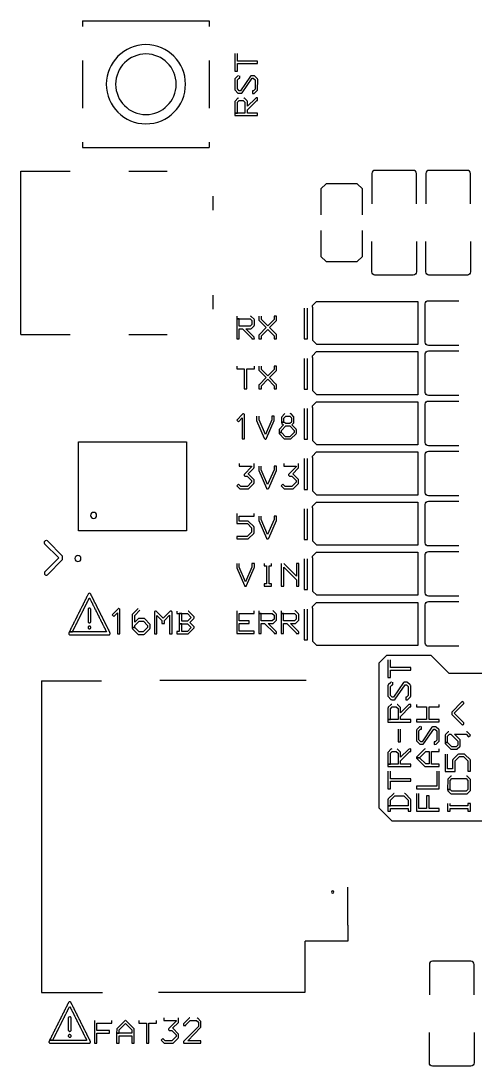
# Model space of a CAD drawing. Extents: x -1 to 99, y 1 to 53.
# Drawn here: x -0.9 to 21.3, y 1.2 to 52.4 of the extents above; entities that cross this region are included whole.
import ezdxf

# ---------------------------------------------------------------- set-up
doc = ezdxf.new("R2010")
doc.units = 0
doc.layers.add('gto', color=1, linetype='CONTINUOUS')

msp = doc.modelspace()

# ---------------------------------------------------------------- linework, layer by layer
at = {"layer": 'gto', "color": 1}
for points in [[(2.127854, 52.369745), (8.327837, 52.369745)], [(2.127854, 52.369745), (2.127854, 52.100914)], [(8.327837, 52.369745), (8.327837, 52.100914)], [(9.582929, 50.778252), (9.582929, 49.91262), (9.704849, 49.91262), (9.704849, 50.283461), (10.695451, 50.283461), (10.695451, 50.407411), (9.704849, 50.407411), (9.704849, 50.778252)], [(2.127854, 50.438631), (2.127854, 48.100906)], [(8.327837, 50.438631), (8.327837, 48.100906)], [(9.75819, 49.689099), (9.735839, 49.684529), (9.715009, 49.671319), (9.598169, 49.554479), (9.586479, 49.534669), (9.582929, 49.511299), (9.583939, 49.002788), (9.586479, 48.991108), (9.598169, 48.972818), (9.731769, 48.840228), (9.742439, 48.834638), (9.76581, 48.830068), (9.88773, 48.830068), (9.90246, 48.832098), (9.91567, 48.836678), (9.92786, 48.844798), (9.93853, 48.855978), (10.421131, 49.564639), (10.484631, 49.564639), (10.573531, 49.483359), (10.573531, 49.033778), (10.487171, 48.944878), (10.449071, 48.944878), (10.449071, 48.822958), (10.524761, 48.823978), (10.546601, 48.834138), (10.680211, 48.965198), (10.693421, 48.986028), (10.696971, 48.996698), (10.697991, 49.508249), (10.692401, 49.531619), (10.675131, 49.554479), (10.537971, 49.676399), (10.517651, 49.685039), (10.507491, 49.686559), (10.388111, 49.686559), (10.372361, 49.684529), (10.358641, 49.679449), (10.346961, 49.670809), (9.85471, 48.951988), (9.78867, 48.951988), (9.702309, 49.038858), (9.702309, 49.485899), (9.78359, 49.564639), (9.82423, 49.564639), (9.82423, 49.689099)], [(9.76581, 48.599437), (9.742439, 48.594867), (9.722629, 48.581657), (9.593089, 48.447547), (9.583939, 48.427227), (9.582929, 47.857246), (9.704849, 47.857246), (9.704849, 48.391157), (9.79121, 48.477517), (9.98933, 48.477517), (10.07569, 48.393697), (10.07569, 47.857246), (9.582929, 47.857246), (9.582929, 47.735325), (10.695451, 47.735325), (10.695451, 47.857246), (10.19761, 47.857246), (10.19761, 48.015236), (10.659891, 48.477517), (10.695451, 48.477517), (10.695451, 48.599437), (10.622301, 48.597917), (10.611121, 48.594357), (10.591311, 48.579117), (10.19761, 48.189986), (10.19659, 48.431287), (10.18745, 48.452627), (10.17983, 48.462277), (10.04876, 48.589277), (10.0381, 48.594867), (10.01473, 48.599437)], [(2.127854, 46.438633), (2.127854, 46.169792)], [(2.127854, 46.169792), (8.327837, 46.169792)], [(8.327837, 46.438633), (8.327837, 46.169792)], [(-0.890932, 45.02113), (1.525063, 45.02113)], [(-0.890932, 37.021174), (-0.890932, 45.02113)], [(4.393109, 45.02113), (6.275023, 45.02113)], [(18.314777, 45.05699), (16.434363, 45.05699)], [(20.961262, 45.05699), (19.080848, 45.05699)], [(16.281963, 44.90459), (16.281963, 43.419607)], [(18.467177, 43.419607), (18.467177, 44.90459)], [(18.928448, 44.90459), (18.928448, 43.419607)], [(21.113662, 43.419607), (21.113662, 44.90459)], [(15.820722, 42.874396), (15.820722, 44.017398), (15.820722, 44.144398), (15.566721, 44.398399), (14.169718, 44.398399), (14.042718, 44.398399), (13.788718, 44.144398), (13.788718, 42.874396)], [(8.509087, 43.787168), (8.509087, 43.102306)], [(13.788718, 42.112394), (13.788718, 40.969392), (13.788718, 40.842392), (14.042718, 40.588391), (15.439721, 40.588391), (15.566721, 40.588391), (15.820722, 40.842392), (15.820722, 42.112394)], [(16.281963, 40.08219), (16.281963, 41.567183)], [(18.467177, 41.567183), (18.467177, 40.08219)], [(18.928448, 40.08219), (18.928448, 41.567183)], [(21.113662, 41.567183), (21.113662, 40.08219)], [(18.314777, 39.92979), (16.434363, 39.92979)], [(20.961262, 39.92979), (19.080848, 39.92979)], [(8.509087, 38.939998), (8.509087, 38.255137)], [(13.376497, 38.358387), (13.376497, 38.438397), (13.576497, 38.638397), (18.536497, 38.638397), (18.536497, 36.528393), (13.586477, 36.528393)], [(18.899458, 36.643173), (18.899458, 38.523587)], [(19.051858, 38.675987), (20.536851, 38.675987)], [(9.671319, 37.916176), (9.671319, 37.794256), (10.326641, 37.794256), (10.415541, 37.707895), (10.415541, 37.507235), (10.329181, 37.423415), (9.79324, 37.423415), (9.79324, 37.794256), (9.671319, 37.794256), (9.671319, 36.803654), (9.79324, 36.803654), (9.79324, 37.301495), (9.95072, 37.301495), (10.415541, 36.839214), (10.415541, 36.803654), (10.534921, 36.803654), (10.533901, 36.875284), (10.524761, 36.895604), (10.517141, 36.905254), (10.12598, 37.301495), (10.368301, 37.302515), (10.388621, 37.311145), (10.519681, 37.441195), (10.532891, 37.460495), (10.536441, 37.471675), (10.536441, 37.745485), (10.527301, 37.766826), (10.519681, 37.776476), (10.386081, 37.906016), (10.375411, 37.911606), (10.352041, 37.916176)], [(10.760982, 37.916176), (10.762002, 37.723135), (10.771142, 37.701795), (11.106422, 37.359915), (10.778762, 37.027174), (10.765552, 37.007864), (10.760982, 36.986534), (10.760982, 36.803654), (10.882902, 36.803654), (10.882902, 36.961134), (11.190242, 37.273555), (11.502663, 36.961134), (11.502663, 36.803654), (11.624583, 36.803654), (11.623563, 36.997204), (11.614423, 37.017524), (11.279143, 37.362455), (11.614423, 37.701795), (11.623563, 37.723135), (11.624583, 37.916176), (11.502663, 37.916176), (11.502663, 37.758696), (11.192782, 37.446275), (10.882902, 37.758696), (10.882902, 37.916176)], [(12.980436, 38.309877), (12.980436, 36.807214), (13.132836, 36.807214), (13.132836, 38.309877)], [(13.376497, 38.358387), (13.376497, 36.738373), (13.586477, 36.528393)], [(-0.890932, 37.021174), (1.525063, 37.021174)], [(4.393109, 37.021174), (6.275023, 37.021174)], [(20.536851, 36.490773), (19.051858, 36.490773)], [(12.980436, 35.855722), (12.980436, 34.353059), (13.132836, 34.353059), (13.132836, 35.855722)], [(13.376497, 35.904462), (13.376497, 35.984472), (13.576497, 36.184472), (18.536497, 36.184472), (18.536497, 34.074468), (13.586477, 34.074468)], [(13.376497, 35.904462), (13.376497, 34.284449), (13.586477, 34.074468)], [(18.899458, 34.189298), (18.899458, 36.069722)], [(19.051858, 36.222122), (20.536851, 36.222122)], [(9.671319, 35.472691), (9.671319, 35.350771), (10.04216, 35.350771), (10.04216, 34.357629), (10.16408, 34.357629), (10.16408, 35.350771), (10.537461, 35.350771), (10.537461, 35.472691)], [(10.760982, 35.472691), (10.762002, 35.278631), (10.771142, 35.258311), (11.106422, 34.91389), (10.778762, 34.583689), (10.765552, 34.563879), (10.762002, 34.552699), (10.760982, 34.360169), (10.882902, 34.360169), (10.882902, 34.517649), (11.190242, 34.83007), (11.502663, 34.517649), (11.502663, 34.360169), (11.624583, 34.360169), (11.623563, 34.552699), (11.614423, 34.574039), (11.606803, 34.583689), (11.279143, 34.91643), (11.614423, 35.258311), (11.623563, 35.278631), (11.624583, 35.472691), (11.502663, 35.472691), (11.502663, 35.315211), (11.192782, 35.00279), (10.882902, 35.315211), (10.882902, 35.472691)], [(19.051838, 33.768248), (20.536821, 33.768248)], [(20.536851, 34.036898), (19.051858, 34.036898)], [(12.980436, 33.402077), (12.980436, 31.899414), (13.132836, 31.899414), (13.132836, 33.402077)], [(13.376527, 33.450597), (13.376527, 33.530607), (13.576527, 33.730597), (18.536517, 33.730597), (18.536517, 31.620593), (13.586507, 31.620593)], [(13.376527, 33.450597), (13.376527, 31.830574), (13.586507, 31.620593)], [(18.899438, 31.735423), (18.899438, 33.615847)], [(9.9939, 33.146556), (9.97358, 33.141476), (9.95326, 33.126236), (9.671319, 32.834136), (9.75768, 32.755396), (9.93802, 32.943356), (9.93802, 31.909574), (10.05232, 31.909574), (10.05232, 33.085596), (10.05029, 33.102866), (10.04318, 33.117596), (10.03251, 33.129786), (10.00965, 33.141986)], [(10.646681, 33.024636), (10.646681, 32.816356), (11.017522, 31.945134), (11.027682, 31.928364), (11.040892, 31.916174), (11.057142, 31.909064), (11.075942, 31.907034), (11.094742, 31.909064), (11.109982, 31.916174), (11.122682, 31.928364), (11.131822, 31.945134), (11.507743, 32.813816), (11.512823, 32.839216), (11.512823, 33.024636), (11.390903, 33.024636), (11.390903, 32.851916), (11.075942, 32.125474), (10.768602, 32.851916), (10.768602, 33.024636)], [(12.023364, 33.149096), (12.011684, 33.142486), (11.879604, 32.992626), (11.863854, 32.959106), (11.863344, 32.740155), (11.982724, 32.740155), (11.982724, 32.935736), (12.069084, 33.034796), (12.267205, 33.034796), (12.348485, 32.948436), (12.348485, 32.740155), (12.267205, 32.661415), (12.071624, 32.661415), (11.982724, 32.740155), (11.863344, 32.740155), (11.864364, 32.704595), (11.874524, 32.681735), (11.883664, 32.671575), (11.962404, 32.602995), (11.752604, 32.379475), (11.742443, 32.360165), (11.741423, 32.232154), (11.863344, 32.232154), (11.863344, 32.326135), (12.074164, 32.547115), (12.267205, 32.547115), (12.475485, 32.326135), (12.475485, 32.232154), (12.267205, 32.021334), (12.064004, 32.021334), (11.863344, 32.232154), (11.741423, 32.232154), (11.742443, 32.195574), (11.751584, 32.175254), (11.997964, 31.924814), (12.018284, 31.913634), (12.033524, 31.910084), (12.318005, 31.909574), (12.328165, 31.924814), (12.574545, 32.166114), (12.589785, 32.194054), (12.592325, 32.204214), (12.591305, 32.360675), (12.585215, 32.380995), (12.579625, 32.389635), (12.376425, 32.608075), (12.450085, 32.676655), (12.465325, 32.696975), (12.470405, 32.717295), (12.470405, 32.971296), (12.465325, 32.992626), (12.450085, 33.011936), (12.333245, 33.133856), (12.314955, 33.145026), (12.290065, 33.149096)], [(1.933294, 27.414655), (1.933294, 31.767454), (7.210714, 31.767454), (7.210714, 27.414655), (1.933294, 27.414655)], [(13.376527, 30.996722), (13.376527, 31.076732), (13.576527, 31.276733), (18.536517, 31.276733), (18.536517, 29.166718), (13.586507, 29.166718)], [(20.536821, 31.583023), (19.051838, 31.583023)], [(19.051838, 31.314343), (20.536821, 31.314343)], [(9.79578, 30.706621), (9.79578, 30.584701), (10.400301, 30.584701), (10.400301, 30.541521), (10.04724, 30.19354), (10.03403, 30.17272), (10.02946, 30.15036), (10.03048, 30.13817), (10.03962, 30.11684), (10.04724, 30.10718), (10.06807, 30.09398), (10.09042, 30.0894), (10.18694, 30.0894), (10.397761, 29.87604), (10.397761, 29.78968), (10.1971, 29.589019), (9.87198, 29.589019), (9.75514, 29.705859), (9.671319, 29.619499), (9.8034, 29.484879), (9.82423, 29.471679), (9.84658, 29.467099), (10.23215, 29.468119), (10.254001, 29.477259), (10.501901, 29.723639), (10.515111, 29.743459), (10.518661, 29.75463), (10.518661, 29.91364), (10.509521, 29.93548), (10.252981, 30.19354), (10.24282, 30.20116), (10.23266, 30.2037), (10.504441, 30.475481), (10.517651, 30.495301), (10.521201, 30.506471), (10.522221, 30.706621)], [(11.975104, 30.706621), (11.975104, 30.584701), (12.577085, 30.584701), (12.577085, 30.541521), (12.226564, 30.19354), (12.213354, 30.17272), (12.208784, 30.15036), (12.209804, 30.13817), (12.218944, 30.11684), (12.235704, 30.09956), (12.257555, 30.09042), (12.363725, 30.0894), (12.577085, 29.87604), (12.577085, 29.78968), (12.373885, 29.589019), (12.048764, 29.589019), (11.934464, 29.705859), (11.848104, 29.619499), (11.991864, 29.477259), (12.013714, 29.468119), (12.411475, 29.468119), (12.433325, 29.477259), (12.687825, 29.733299), (12.697985, 29.75463), (12.699005, 29.90144), (12.693925, 29.92481), (12.687825, 29.93548), (12.432305, 30.19354), (12.422145, 30.20116), (12.411985, 30.2037), (12.681225, 30.475481), (12.694435, 30.495301), (12.697985, 30.506471), (12.699005, 30.706621)], [(12.980436, 30.947922), (12.980436, 29.445769), (13.132836, 29.445769), (13.132836, 30.947922)], [(13.376527, 30.996722), (13.376527, 29.376699), (13.586507, 29.166718)], [(18.899438, 29.281529), (18.899438, 31.161942)], [(10.753362, 30.579621), (10.753362, 30.371341), (11.124202, 29.500119), (11.134362, 29.483359), (11.147572, 29.471679), (11.163822, 29.464559), (11.182622, 29.462019), (11.201422, 29.464559), (11.216662, 29.471679), (11.229362, 29.483359), (11.238502, 29.500119), (11.614423, 30.368801), (11.619503, 30.394201), (11.619503, 30.579621), (11.497583, 30.579621), (11.497583, 30.406901), (11.182622, 29.680459), (10.875282, 30.406901), (10.875282, 30.579621)], [(13.376527, 28.542817), (13.376527, 28.622827), (13.576527, 28.822828), (18.536517, 28.822828), (18.536517, 26.712823), (13.586507, 26.712823)], [(18.899438, 26.827584), (18.899438, 28.707997)], [(20.536821, 29.129128), (19.051838, 29.129128)], [(19.051838, 28.860398), (20.536821, 28.860398)], [(9.671319, 28.262127), (9.671319, 27.769366), (10.19202, 27.769366), (10.400301, 27.561085), (10.400301, 27.355345), (10.18948, 27.144524), (9.676399, 27.144524), (9.676399, 27.022604), (10.22809, 27.023614), (10.23977, 27.026664), (10.24942, 27.032254), (10.504441, 27.286765), (10.517651, 27.306065), (10.521201, 27.317755), (10.521201, 27.599185), (10.517651, 27.610355), (10.512061, 27.619505), (10.250441, 27.879596), (10.23977, 27.886206), (10.21742, 27.891286), (9.79324, 27.891286), (9.79324, 28.140206), (10.522221, 28.140206), (10.522221, 28.262127)], [(10.753362, 28.135126), (10.753362, 27.926846), (11.124202, 27.055624), (11.134362, 27.038854), (11.147572, 27.026664), (11.163822, 27.019554), (11.182622, 27.017524), (11.201422, 27.019554), (11.216662, 27.026664), (11.229362, 27.038854), (11.238502, 27.055624), (11.614423, 27.924306), (11.619503, 27.949706), (11.619503, 28.135126), (11.497583, 28.135126), (11.497583, 27.962406), (11.182622, 27.235964), (10.875282, 27.962406), (10.875282, 28.135126)], [(12.980436, 28.494277), (12.980436, 26.991614), (13.132836, 26.991614), (13.132836, 28.494277)], [(13.376527, 28.542817), (13.376527, 26.922804), (13.586507, 26.712823)], [(0.339341, 26.936244), (0.319021, 26.932174), (0.301241, 26.926084), (0.286001, 26.917444), (0.273301, 26.905764), (0.262121, 26.889504), (0.254001, 26.873254), (0.24942, 26.857504), (0.2479, 26.842264), (0.24892, 26.823464), (0.253491, 26.806194), (0.260601, 26.789434), (0.270761, 26.773684), (0.966722, 26.092962), (0.270761, 25.397001), (0.263141, 25.381251), (0.258571, 25.364991), (0.256541, 25.348231), (0.262631, 25.310641), (0.269241, 25.292861), (0.277871, 25.277621), (0.300221, 25.254761), (0.328161, 25.24206), (0.354581, 25.2385), (0.385061, 25.24765), (0.405381, 25.257301), (1.141982, 26.006602), (1.141982, 26.176782), (0.402841, 26.923544), (0.371341, 26.934214)], [(20.536821, 26.675183), (19.051838, 26.675183)], [(13.376527, 26.088922), (13.376527, 26.168932), (13.576527, 26.368933), (18.536517, 26.368933), (18.536517, 24.258919), (13.586507, 24.258919)], [(13.376527, 26.088922), (13.376527, 24.468909), (13.586507, 24.258919)], [(18.899438, 24.373679), (18.899438, 26.254093)], [(19.051838, 26.406493), (20.536821, 26.406493)], [(9.671319, 25.817112), (9.671319, 25.608831), (10.0447, 24.737609), (10.05384, 24.720849), (10.06604, 24.709169), (10.08178, 24.702049), (10.10058, 24.699509), (10.11938, 24.702049), (10.13512, 24.709169), (10.14732, 24.720849), (10.15646, 24.737609), (10.532381, 25.606291), (10.537461, 25.631691), (10.537461, 25.817112), (10.415541, 25.817112), (10.415541, 25.644391), (10.10058, 24.91795), (9.79324, 25.644391), (9.79324, 25.817112)], [(11.009902, 25.817112), (11.009902, 25.695191), (11.131822, 25.695191), (11.131822, 24.82397), (11.009902, 24.82397), (11.009902, 24.699509), (11.380743, 24.699509), (11.380743, 24.82397), (11.256283, 24.82397), (11.256283, 25.695191), (11.380743, 25.695191), (11.380743, 25.817112)], [(11.850644, 25.817112), (11.850644, 24.704589), (11.975104, 24.704589), (11.975104, 25.634231), (12.594865, 25.00939), (12.594865, 24.704589), (12.716785, 24.704589), (12.716785, 25.817112), (12.594865, 25.817112), (12.594865, 25.19735), (11.975104, 25.817112)], [(12.980436, 26.040132), (12.980436, 24.537969), (13.132836, 24.537969), (13.132836, 26.040132)], [(2.462785, 24.358649), (2.437895, 24.355089), (2.428745, 24.346449), (2.415035, 24.339849), (2.406395, 24.324099), (2.398265, 24.315969), (2.389635, 24.290569), (2.379475, 24.279399), (2.371345, 24.253999), (2.361695, 24.242818), (2.353055, 24.217418), (2.343405, 24.206748), (2.334765, 24.181348), (2.325115, 24.170178), (2.316485, 24.144778), (2.306825, 24.133598), (2.298195, 24.108198), (2.288545, 24.097028), (2.279905, 24.071628), (2.270255, 24.060958), (2.261615, 24.035558), (2.251965, 24.024378), (2.243324, 23.998978), (2.233674, 23.987808), (2.225044, 23.962408), (2.215384, 23.951228), (2.207254, 23.925828), (2.197604, 23.915158), (2.188974, 23.889758), (2.179324, 23.878588), (2.170684, 23.853188), (2.161034, 23.842008), (2.152394, 23.816608), (2.142744, 23.805428), (2.134104, 23.780028), (2.124454, 23.769368), (2.115824, 23.743967), (2.106164, 23.732787), (2.097534, 23.707387), (2.087884, 23.696207), (2.079244, 23.670807), (2.069594, 23.659637), (2.060954, 23.634237), (2.051304, 23.623567), (2.044194, 23.600707), (2.034034, 23.587497), (2.024384, 23.561087), (2.015234, 23.550417), (2.006604, 23.525017), (1.996944, 23.513837), (1.988314, 23.488437), (1.978664, 23.477767), (1.970024, 23.452367), (1.960374, 23.441197), (1.951734, 23.415797), (1.942084, 23.404617), (1.933444, 23.379217), (1.923794, 23.368047), (1.915164, 23.342647), (1.905504, 23.331977), (1.896874, 23.306577), (1.887224, 23.295397), (1.879094, 23.269997), (1.869444, 23.258827), (1.860804, 23.233426), (1.851154, 23.222246), (1.842514, 23.196846), (1.832864, 23.186176), (1.824224, 23.160776), (1.814574, 23.149606), (1.805944, 23.124206), (1.796284, 23.113026), (1.787654, 23.087626), (1.778004, 23.076446), (1.769364, 23.051046), (1.759714, 23.040386), (1.751074, 23.014986), (1.741423, 23.003806), (1.732783, 22.978406), (1.723133, 22.967226), (1.715003, 22.941826), (1.704843, 22.930656), (1.697733, 22.908306), (1.687573, 22.895096), (1.677923, 22.868676), (1.668783, 22.858006), (1.660143, 22.832606), (1.650493, 22.821436), (1.641853, 22.796036), (1.632203, 22.784856), (1.623563, 22.759456), (1.613913, 22.748785), (1.606293, 22.725925), (1.596133, 22.712725), (1.586993, 22.686305), (1.577343, 22.675635), (1.568703, 22.650235), (1.559053, 22.639065), (1.550923, 22.613665), (1.541273, 22.602995), (1.532633, 22.577595), (1.522983, 22.566415), (1.514343, 22.541015), (1.504693, 22.529845), (1.496063, 22.504445), (1.486403, 22.493265), (1.480693, 22.477005), (1.635253, 22.477005), (1.644903, 22.505455), (1.654553, 22.515615), (1.662173, 22.538475), (1.672843, 22.553205), (1.680463, 22.575055), (1.691133, 22.589785), (1.698243, 22.611625), (1.709423, 22.625855), (1.716533, 22.648205), (1.727703, 22.662425), (1.734823, 22.684275), (1.745993, 22.699005), (1.753104, 22.720845), (1.764284, 22.735585), (1.771394, 22.757426), (1.782574, 22.771646), (1.789684, 22.794006), (1.800864, 22.808226), (1.807974, 22.830066), (1.819144, 22.844806), (1.826264, 22.866646), (1.836924, 22.881376), (1.844544, 22.903226), (1.855214, 22.917446), (1.862324, 22.939796), (1.873504, 22.954026), (1.880614, 22.975866), (1.891794, 22.990596), (1.898904, 23.012446), (1.910084, 23.027176), (1.917194, 23.049016), (1.928364, 23.063246), (1.935484, 23.085596), (1.946654, 23.099816), (1.953764, 23.121666), (1.964944, 23.136396), (1.972054, 23.158236), (1.983234, 23.172966), (1.990344, 23.194816), (2.001014, 23.209036), (2.008634, 23.231386), (2.019304, 23.245616), (2.026414, 23.267457), (2.037584, 23.282187), (2.044704, 23.304037), (2.055874, 23.318767), (2.062984, 23.340607), (2.074164, 23.354837), (2.081274, 23.377187), (2.092454, 23.391407), (2.099564, 23.413257), (2.110744, 23.427987), (2.117854, 23.449827), (2.129024, 23.464567), (2.136144, 23.486407), (2.147314, 23.500627), (2.154424, 23.522987), (2.165094, 23.537207), (2.172714, 23.559047), (2.183384, 23.573787), (2.191004, 23.595627), (2.201674, 23.609847), (2.208784, 23.632207), (2.219964, 23.646427), (2.227074, 23.668777), (2.238244, 23.683007), (2.245364, 23.704847), (2.256535, 23.719577), (2.263645, 23.741427), (2.274825, 23.756158), (2.281935, 23.777998), (2.293115, 23.792228), (2.300225, 23.814578), (2.311405, 23.828798), (2.318515, 23.850648), (2.329175, 23.865378), (2.336795, 23.887218), (2.347465, 23.901948), (2.354585, 23.923798), (2.365755, 23.938018), (2.372865, 23.960368), (2.384045, 23.974598), (2.391155, 23.996438), (2.402335, 24.011168), (2.409445, 24.033018), (2.420625, 24.047748), (2.427735, 24.069588), (2.438905, 24.084328), (2.445515, 24.105148), (2.450595, 24.114808), (2.474975, 24.116838), (2.481585, 24.107688), (2.488695, 24.083818), (2.498855, 24.072128), (2.507485, 24.046728), (2.517145, 24.035558), (2.525775, 24.010158), (2.535425, 23.999488), (2.543555, 23.974088), (2.553715, 23.962908), (2.561845, 23.937508), (2.571495, 23.926338), (2.580135, 23.900938), (2.589785, 23.889758), (2.598425, 23.864358), (2.608075, 23.853688), (2.616705, 23.828288), (2.626365, 23.817118), (2.634995, 23.791718), (2.644645, 23.780538), (2.653285, 23.755138), (2.662935, 23.743967), (2.671575, 23.718567), (2.681225, 23.707897), (2.689865, 23.682497), (2.699005, 23.671827), (2.708145, 23.645407), (2.718815, 23.632207), (2.725925, 23.609347), (2.735585, 23.598167), (2.744215, 23.572767), (2.753866, 23.562097), (2.762506, 23.536697), (2.772156, 23.525527), (2.780796, 23.500127), (2.790446, 23.488947), (2.799086, 23.463547), (2.808736, 23.452367), (2.817366, 23.426967), (2.827026, 23.416307), (2.835656, 23.390907), (2.845306, 23.379727), (2.853946, 23.354327), (2.863596, 23.343147), (2.871726, 23.317747), (2.881886, 23.306577), (2.890016, 23.281177), (2.899666, 23.270507), (2.908306, 23.245106), (2.917956, 23.233926), (2.926586, 23.208526), (2.936246, 23.197356), (2.944876, 23.171956), (2.954526, 23.160776), (2.963166, 23.135376), (2.972816, 23.124706), (2.981456, 23.099306), (2.991106, 23.088136), (2.999746, 23.062736), (3.009396, 23.051556), (3.018026, 23.026156), (3.027686, 23.014986), (3.035806, 22.989586), (3.045466, 22.978916), (3.054606, 22.953006), (3.065276, 22.939796), (3.072386, 22.916936), (3.082036, 22.905766), (3.090676, 22.880366), (3.100326, 22.869186), (3.108966, 22.843786), (3.118616, 22.833116), (3.127246, 22.807716), (3.136906, 22.796546), (3.145536, 22.771146), (3.155186, 22.759966), (3.163826, 22.734565), (3.173476, 22.723385), (3.182116, 22.697985), (3.191256, 22.687325), (3.200906, 22.661415), (3.211066, 22.648205), (3.218186, 22.625345), (3.227836, 22.614165), (3.236466, 22.588765), (3.246126, 22.577595), (3.254757, 22.552195), (3.264407, 22.541525), (3.273047, 22.516125), (3.282697, 22.504945), (3.292347, 22.477005), (3.287267, 22.469895), (3.277617, 22.464815), (1.649983, 22.464815), (1.640333, 22.469895), (1.635253, 22.477005), (1.480693, 22.477005), (1.477773, 22.467865), (1.468123, 22.457195), (1.458973, 22.430275), (1.451353, 22.421125), (1.447803, 22.407925), (1.447803, 22.383025), (1.451353, 22.369825), (1.458973, 22.361185), (1.467103, 22.346455), (1.480823, 22.339845), (1.489963, 22.331215), (1.506723, 22.326645), (3.420877, 22.326645), (3.437637, 22.331215), (3.446787, 22.339845), (3.461007, 22.346455), (3.467607, 22.360165), (3.476247, 22.369825), (3.479807, 22.383025), (3.479807, 22.407925), (3.476247, 22.421125), (3.468627, 22.430275), (3.459987, 22.456185), (3.448817, 22.470915), (3.441707, 22.492755), (3.430527, 22.506985), (3.423417, 22.529335), (3.412237, 22.543555), (3.405127, 22.565405), (3.393947, 22.580135), (3.386837, 22.601975), (3.375667, 22.616705), (3.368547, 22.638555), (3.357377, 22.652775), (3.350267, 22.675125), (3.339597, 22.689355), (3.331977, 22.711705), (3.321307, 22.725925), (3.314197, 22.747775), (3.303017, 22.762506), (3.295907, 22.784346), (3.284727, 22.798576), (3.277617, 22.820926), (3.266447, 22.835146), (3.259327, 22.857506), (3.248156, 22.871726), (3.241046, 22.893566), (3.229866, 22.908306), (3.222756, 22.930146), (3.211576, 22.944366), (3.204466, 22.966726), (3.193286, 22.980946), (3.186176, 23.003296), (3.175506, 23.017526), (3.167886, 23.039366), (3.157226, 23.054096), (3.149606, 23.075946), (3.138936, 23.090166), (3.131826, 23.112516), (3.120646, 23.126746), (3.113536, 23.149096), (3.102356, 23.163316), (3.095246, 23.185166), (3.084066, 23.199896), (3.076956, 23.221736), (3.065786, 23.235966), (3.058666, 23.258317), (3.047496, 23.272537), (3.040386, 23.294887), (3.029206, 23.309117), (3.022096, 23.330957), (3.011426, 23.345687), (3.003806, 23.367537), (2.993136, 23.381757), (2.985516, 23.404107), (2.974846, 23.418337), (2.967736, 23.440687), (2.956566, 23.454907), (2.949446, 23.476757), (2.938276, 23.491487), (2.931166, 23.513327), (2.919986, 23.527557), (2.912876, 23.549907), (2.901696, 23.564127), (2.894586, 23.586487), (2.883406, 23.600707), (2.876296, 23.622547), (2.865126, 23.637287), (2.858006, 23.659127), (2.846836, 23.673347), (2.839726, 23.695707), (2.829056, 23.709927), (2.821436, 23.732277), (2.810766, 23.746507), (2.803656, 23.768348), (2.792476, 23.783078), (2.785366, 23.804928), (2.774186, 23.819148), (2.767076, 23.841498), (2.755906, 23.855728), (2.748785, 23.878078), (2.737615, 23.892298), (2.730505, 23.914148), (2.719325, 23.928878), (2.712215, 23.950718), (2.701035, 23.964948), (2.693925, 23.987298), (2.683255, 24.001518), (2.675635, 24.023868), (2.664965, 24.038098), (2.657345, 24.059938), (2.646685, 24.074668), (2.639565, 24.096518), (2.628395, 24.110738), (2.621285, 24.133088), (2.610105, 24.147318), (2.602995, 24.169668), (2.591815, 24.183888), (2.584705, 24.205738), (2.573525, 24.220468), (2.566415, 24.242308), (2.555245, 24.256539), (2.548125, 24.278889), (2.536955, 24.293109), (2.529845, 24.315969), (2.521205, 24.324099), (2.512565, 24.339849), (2.498855, 24.346449), (2.489705, 24.355089), (2.475995, 24.358649)], [(20.536821, 24.221278), (19.051838, 24.221278)], [(2.453135, 23.631187), (2.436875, 23.626617), (2.426715, 23.616967), (2.414015, 23.611377), (2.405385, 23.593087), (2.399285, 23.590037), (2.395215, 23.572257), (2.395215, 22.967736), (2.399285, 22.950466), (2.405385, 22.946906), (2.414015, 22.928626), (2.426715, 22.923036), (2.436875, 22.913886), (2.454655, 22.908806), (2.472945, 22.908806), (2.490725, 22.913886), (2.500885, 22.923036), (2.513585, 22.928626), (2.520185, 22.943866), (2.528315, 22.951986), (2.532385, 22.967736), (2.532385, 23.572257), (2.528315, 23.588007), (2.520185, 23.596647), (2.513585, 23.611377), (2.500885, 23.616967), (2.490725, 23.626617), (2.472945, 23.631187)], [(3.899408, 23.611887), (3.889248, 23.610867), (3.868928, 23.600707), (3.576827, 23.299467), (3.660647, 23.220726), (3.843528, 23.408687), (3.843528, 22.374905), (3.957828, 22.374905), (3.957828, 23.550927), (3.955798, 23.568707), (3.949198, 23.583437), (3.938018, 23.595117), (3.914148, 23.607817)], [(4.84683, 23.614427), (4.567429, 23.336037), (4.558289, 23.314197), (4.557269, 22.679705), (4.679189, 22.679705), (4.679189, 22.778766), (4.90017, 22.999746), (5.10337, 22.999746), (5.309111, 22.788926), (5.309111, 22.684785), (5.09321, 22.466345), (4.89001, 22.466345), (4.679189, 22.679705), (4.557269, 22.679705), (4.557269, 22.654305), (4.575049, 22.613665), (4.83312, 22.354585), (4.85496, 22.345435), (5.13081, 22.345435), (5.15265, 22.354585), (5.413251, 22.616205), (5.426461, 22.637025), (5.431031, 22.659385), (5.430021, 22.826516), (5.420871, 22.848356), (5.17195, 23.103886), (5.15214, 23.117086), (5.14097, 23.120646), (4.86258, 23.120646), (4.84074, 23.111506), (4.679189, 22.951486), (4.679189, 23.276607), (4.93065, 23.530607)], [(12.980436, 23.586487), (12.980436, 22.083814), (13.132836, 22.083814), (13.132836, 23.586487)], [(13.376527, 23.635017), (13.376527, 23.715027), (13.576527, 23.915028), (18.536517, 23.915028), (18.536517, 21.805024), (13.586507, 21.805024)], [(13.376527, 23.635017), (13.376527, 22.015004), (13.586507, 21.805024)], [(18.899438, 21.919834), (18.899438, 23.800248)], [(19.051838, 23.952648), (20.536821, 23.952648)], [(5.702811, 23.489967), (5.692151, 23.487927), (5.663191, 23.473197), (5.651511, 23.461007), (5.644391, 23.445257), (5.641851, 23.426467), (5.641851, 22.374905), (5.763772, 22.374905), (5.763772, 23.279147), (6.012692, 23.027686), (6.012692, 22.872746), (6.137152, 22.872746), (6.137152, 23.027686), (6.383533, 23.284227), (6.383533, 22.374905), (6.505453, 22.374905), (6.505453, 23.429007), (6.502913, 23.449327), (6.495803, 23.466087), (6.484123, 23.479807), (6.467353, 23.489967), (6.432303, 23.488947), (6.411983, 23.479807), (6.071112, 23.141986), (5.733291, 23.478787), (5.712971, 23.488947)], [(6.736593, 23.489967), (6.736593, 23.368047), (7.264915, 23.368047), (7.450335, 23.177546), (7.259835, 22.994666), (6.982974, 22.994666), (6.982974, 23.368047), (6.861054, 23.368047), (6.861054, 22.870206), (7.262375, 22.870206), (7.450335, 22.687325), (7.259835, 22.496825), (6.982974, 22.496825), (6.982974, 22.870206), (6.861054, 22.870206), (6.861054, 22.496825), (6.736593, 22.496825), (6.736593, 22.374905), (7.298955, 22.375915), (7.319275, 22.385065), (7.577335, 22.646685), (7.590545, 22.668525), (7.594105, 22.680205), (7.594105, 22.703575), (7.584955, 22.723895), (7.371595, 22.933706), (7.577335, 23.131826), (7.590545, 23.152146), (7.594105, 23.164336), (7.594105, 23.189736), (7.591565, 23.200406), (7.579875, 23.218186), (7.336035, 23.472187), (7.313175, 23.485387), (7.302005, 23.488947)], [(9.671319, 23.499617), (9.671319, 22.384555), (10.529841, 22.384555), (10.529841, 22.506475), (9.79324, 22.506475), (9.79324, 22.879856), (10.280921, 22.879856), (10.280921, 23.004316), (9.79324, 23.004316), (9.79324, 23.377697), (10.529841, 23.377697), (10.529841, 23.499617)], [(10.753362, 23.499617), (10.753362, 23.377697), (11.408683, 23.377697), (11.497583, 23.288797), (11.497583, 23.090676), (11.411223, 23.004316), (10.875282, 23.004316), (10.875282, 23.377697), (10.753362, 23.377697), (10.753362, 22.384555), (10.875282, 22.384555), (10.875282, 22.882396), (11.032762, 22.882396), (11.497583, 22.422655), (11.497583, 22.384555), (11.616963, 22.384555), (11.615943, 22.457705), (11.606803, 22.479045), (11.599183, 22.488695), (11.208022, 22.882396), (11.450343, 22.883406), (11.470663, 22.892046), (11.601723, 23.022096), (11.614933, 23.042926), (11.618483, 23.053586), (11.618483, 23.327907), (11.609343, 23.348227), (11.477263, 23.479297), (11.457453, 23.494537), (11.434083, 23.499617)], [(11.843024, 23.499617), (11.843024, 23.377697), (12.498345, 23.377697), (12.587245, 23.288797), (12.587245, 23.090676), (12.500885, 23.004316), (11.964944, 23.004316), (11.964944, 23.377697), (11.843024, 23.377697), (11.843024, 22.384555), (11.964944, 22.384555), (11.964944, 22.882396), (12.122424, 22.882396), (12.587245, 22.422655), (12.587245, 22.384555), (12.706625, 22.384555), (12.705605, 22.457705), (12.696465, 22.479045), (12.688845, 22.488695), (12.297685, 22.882396), (12.538475, 22.883406), (12.549655, 22.886456), (12.560325, 22.892046), (12.688845, 23.022096), (12.704085, 23.042926), (12.708145, 23.053586), (12.708145, 23.327907), (12.697485, 23.348227), (12.566925, 23.479297), (12.546095, 23.494537), (12.523745, 23.499617)], [(2.463295, 22.754886), (2.437385, 22.751326), (2.429255, 22.743205), (2.414015, 22.736595), (2.405885, 22.720345), (2.398775, 22.715265), (2.394205, 22.695955), (2.394205, 22.677665), (2.398775, 22.658365), (2.405885, 22.653795), (2.414015, 22.637025), (2.429765, 22.630425), (2.437895, 22.622805), (2.449575, 22.619245), (2.478025, 22.619245), (2.489705, 22.622805), (2.497835, 22.630425), (2.513585, 22.637025), (2.518665, 22.649725), (2.528825, 22.659885), (2.533395, 22.677665), (2.533395, 22.695955), (2.528825, 22.713735), (2.519175, 22.724405), (2.513585, 22.736595), (2.497835, 22.743705), (2.489705, 22.751326), (2.478025, 22.754886)], [(20.536821, 21.767434), (19.051838, 21.767434)], [(23.114546, 13.587777), (22.733545, 13.206776), (17.272535, 13.206776), (16.637533, 13.841778), (16.637533, 20.953792), (17.018534, 21.334793), (19.177538, 21.334793), (20.05892, 20.453411), (23.442207, 20.453411)], [(17.074414, 21.098802), (17.074414, 20.23266), (17.196334, 20.23266), (17.196334, 20.603501), (18.189476, 20.603501), (18.189476, 20.727961), (17.196334, 20.727961), (17.196334, 21.098802)], [(0.11605, 20.06697), (3.056076, 20.06697)], [(0.11605, 20.06697), (0.11605, 4.82702)], [(13.066036, 20.08702), (5.906012, 20.08702)], [(17.252215, 20.00914), (17.228854, 20.00457), (17.218184, 19.99898), (17.092194, 19.87401), (17.078994, 19.85471), (17.075434, 19.84353), (17.075434, 19.322829), (17.084574, 19.300989), (17.214114, 19.168398), (17.234944, 19.154678), (17.257295, 19.150108), (17.379215, 19.150108), (17.394965, 19.152138), (17.408175, 19.156718), (17.420365, 19.164838), (17.430015, 19.175508), (17.915156, 19.88468), (17.976116, 19.88468), (18.067556, 19.8034), (18.067556, 19.353819), (17.981196, 19.267459), (17.943096, 19.267459), (17.943096, 19.145538), (18.017776, 19.146558), (18.028446, 19.149598), (18.047236, 19.163318), (18.171696, 19.287269), (18.184906, 19.306579), (18.188466, 19.317239), (18.189476, 19.8288), (18.184396, 19.85166), (18.169156, 19.87401), (18.031996, 19.99644), (18.011676, 20.00508), (18.001516, 20.0066), (17.882136, 20.0066), (17.866396, 20.00457), (17.852676, 19.99949), (17.840996, 19.99085), (17.346195, 19.272539), (17.282695, 19.272539), (17.193794, 19.358899), (17.193794, 19.80543), (17.275075, 19.88468), (17.315715, 19.88468), (17.315715, 20.00914)], [(20.718311, 19.057658), (20.683761, 19.044958), (20.19354, 18.544577), (20.19354, 18.430277), (20.686301, 17.932426), (20.707131, 17.925316), (20.729481, 17.924816), (20.754382, 17.932426), (20.772662, 17.945136), (20.785872, 17.966976), (20.790442, 17.988316), (20.786382, 18.012186), (20.775202, 18.034036), (20.310381, 18.488697), (20.775202, 18.950968), (20.782322, 18.972308), (20.782822, 18.996698), (20.775202, 19.021078), (20.762502, 19.039878), (20.745231, 19.051558), (20.724401, 19.057658)], [(17.257295, 18.921508), (17.246124, 18.920498), (17.224274, 18.910338), (17.092194, 18.779268), (17.078994, 18.758438), (17.075434, 18.747777), (17.074414, 18.177796), (17.196334, 18.177796), (17.196334, 18.710687), (17.285235, 18.800098), (17.483355, 18.800098), (17.569715, 18.713737), (17.569715, 18.177796), (17.074414, 18.177796), (17.074414, 18.055876), (18.189476, 18.055876), (18.189476, 18.177796), (17.691635, 18.177796), (17.691635, 18.334767), (18.151376, 18.800098), (18.189476, 18.800098), (18.189476, 18.919478), (18.116326, 18.917958), (18.105156, 18.914908), (18.094486, 18.909318), (17.691635, 18.510537), (17.691635, 18.739137), (17.686555, 18.762508), (17.671315, 18.782318), (17.540255, 18.910338), (17.519935, 18.920498)], [(18.471417, 18.921508), (18.471417, 18.800098), (18.966718, 18.800098), (18.966718, 18.185416), (18.471417, 18.185416), (18.471417, 18.060956), (19.586479, 18.060956), (19.586479, 18.185416), (19.088638, 18.185416), (19.088638, 18.800098), (19.586479, 18.800098), (19.586479, 18.921508)], [(17.569715, 17.712975), (17.569715, 17.090674), (17.691635, 17.090674), (17.691635, 17.712975)], [(18.649217, 17.831846), (18.625857, 17.827786), (18.606037, 17.814576), (18.481577, 17.686555), (18.472437, 17.664715), (18.472437, 17.144014), (18.481577, 17.122674), (18.611117, 16.991104), (18.631947, 16.976374), (18.643127, 16.972314), (18.776218, 16.971294), (18.791968, 16.972814), (18.805178, 16.977894), (18.817368, 16.986534), (19.312159, 17.704845), (19.373119, 17.704845), (19.464559, 17.624075), (19.464559, 17.174494), (19.378199, 17.088134), (19.340099, 17.088134), (19.340099, 16.966214), (19.414779, 16.967234), (19.425449, 16.970274), (19.444239, 16.983994), (19.576319, 17.117594), (19.585469, 17.138934), (19.586479, 17.651505), (19.581399, 17.672845), (19.566159, 17.694685), (19.439159, 17.812036), (19.418839, 17.823216), (19.398519, 17.826766), (19.279139, 17.826766), (19.263399, 17.825246), (19.249678, 17.820676), (19.237998, 17.812546), (19.228338, 17.801876), (18.743197, 17.093214), (18.679697, 17.093214), (18.590797, 17.181604), (18.590797, 17.629155), (18.672077, 17.704845), (18.712717, 17.704845), (18.712717, 17.831846)], [(20.05384, 17.582925), (20.04267, 17.581915), (20.02235, 17.571755), (19.8862, 17.440685), (19.873, 17.421385), (19.86944, 17.410205), (19.86842, 17.064764), (19.99034, 17.064764), (19.99034, 17.370075), (20.07924, 17.461005), (20.15798, 17.461005), (20.490721, 17.128264), (20.490721, 16.932684), (20.409441, 16.851914), (20.20116, 16.851914), (19.99034, 17.064764), (19.86842, 17.064764), (19.86944, 17.026664), (19.87858, 17.004824), (20.13512, 16.750314), (20.14224, 16.741173), (20.15138, 16.735073), (20.16256, 16.731013), (20.448051, 16.731013), (20.459741, 16.735073), (20.469391, 16.741173), (20.592321, 16.864104), (20.607561, 16.883914), (20.612641, 16.907794), (20.612641, 17.154174), (20.607561, 17.178554), (20.600961, 17.188714), (20.328161, 17.461005), (20.899662, 17.461005), (21.024122, 17.337055), (21.110482, 17.420875), (20.958082, 17.571755), (20.947422, 17.578355), (20.925062, 17.582925)], [(17.257295, 16.742183), (17.234944, 16.738123), (17.214114, 16.724913), (17.084574, 16.590803), (17.075434, 16.569463), (17.074414, 15.998472), (17.196334, 15.998472), (17.196334, 16.534413), (17.285235, 16.620263), (17.483355, 16.620263), (17.569715, 16.534413), (17.569715, 15.998472), (17.074414, 15.998472), (17.074414, 15.876552), (18.189476, 15.876552), (18.189476, 15.998472), (17.691635, 15.998472), (17.691635, 16.158492), (18.151376, 16.620263), (18.189476, 16.620263), (18.189476, 16.740153), (18.116326, 16.738633), (18.105156, 16.735583), (18.085336, 16.722373), (17.691635, 16.331213), (17.691635, 16.561843), (17.686555, 16.584193), (17.671315, 16.605533), (17.540255, 16.732533), (17.519935, 16.741173)], [(18.903218, 16.742183), (18.890018, 16.741673), (18.868678, 16.734053), (18.860038, 16.727453), (18.489197, 16.354073), (18.475997, 16.333753), (18.471647, 16.310893), (18.618737, 16.310893), (18.926078, 16.620263), (19.088638, 16.620263), (19.088638, 16.006092), (18.926078, 16.006092), (18.618737, 16.310893), (18.471647, 16.310893), (18.472437, 16.296163), (18.481577, 16.275843), (18.857498, 15.901952), (18.876298, 15.888232), (18.898138, 15.884172), (19.586479, 15.884172), (19.586479, 16.003552), (19.213098, 16.003552), (19.213098, 16.620263), (19.586479, 16.620263), (19.586479, 16.742183)], [(19.86842, 16.493263), (19.86842, 15.642871), (20.361181, 15.642871), (20.361181, 16.163572), (20.569461, 16.371343), (20.775202, 16.371343), (20.986022, 16.161032), (20.986022, 15.647951), (21.107942, 15.647951), (21.106932, 16.199132), (21.097782, 16.220972), (20.843782, 16.475993), (20.823972, 16.489203), (20.800602, 16.493263), (20.530861, 16.492253), (20.519171, 16.489203), (20.500881, 16.475993), (20.257041, 16.232152), (20.24384, 16.210812), (20.24028, 16.200152), (20.23926, 15.764792), (19.99034, 15.764792), (19.99034, 16.493263)], [(17.074414, 15.653031), (17.074414, 14.78689), (17.196334, 14.78689), (17.196334, 15.15773), (18.189476, 15.15773), (18.189476, 15.281681), (17.196334, 15.281681), (17.196334, 15.653031)], [(19.464559, 15.653031), (19.464559, 14.91897), (18.471417, 14.91897), (18.471417, 14.794), (19.586479, 14.794), (19.586479, 15.653031)], [(20.18338, 15.411731), (20.15849, 15.407671), (20.1402, 15.396491), (20.00558, 15.265931), (19.99644, 15.24307), (19.99542, 14.75387), (20.1148, 14.75387), (20.1148, 15.20345), (20.20624, 15.289811), (20.897122, 15.289811), (20.986022, 15.20345), (20.986022, 14.75133), (20.904742, 14.672589), (20.20624, 14.672589), (20.1148, 14.75387), (19.99542, 14.75387), (19.99644, 14.713739), (20.00558, 14.690879), (20.1402, 14.565909), (20.16052, 14.550669), (20.17068, 14.546609), (20.943352, 14.546609), (20.966212, 14.556769), (21.097782, 14.693419), (21.106932, 14.715259), (21.106932, 15.2385), (21.097782, 15.259841), (20.968242, 15.393951), (20.949962, 15.407161), (20.925062, 15.411731)], [(17.384295, 14.563369), (17.360925, 14.558799), (17.341115, 14.545589), (17.092194, 14.301749), (17.078994, 14.281939), (17.075434, 14.270759), (17.074414, 13.953258), (17.193794, 13.953258), (17.193794, 14.233168), (17.407155, 14.441449), (17.854196, 14.441449), (18.065016, 14.233168), (18.065016, 13.953258), (17.074414, 13.953258), (17.074414, 13.704337), (17.193794, 13.704337), (17.193794, 13.829308), (18.067556, 13.829308), (18.067556, 13.704337), (18.189476, 13.704337), (18.189476, 14.258569), (18.184396, 14.278889), (18.169156, 14.299209), (17.925316, 14.545589), (17.903986, 14.558799), (17.879596, 14.563369)], [(18.471417, 14.563369), (18.471417, 13.704337), (19.586479, 13.704337), (19.586479, 13.829308), (19.088638, 13.829308), (19.088638, 14.441449), (18.966718, 14.441449), (18.966718, 13.829308), (18.593337, 13.829308), (18.593337, 14.563369)], [(19.99542, 14.078228), (19.99542, 13.704337), (20.11734, 13.704337), (20.11734, 13.829308), (20.988562, 13.829308), (20.988562, 13.704337), (21.110482, 13.704337), (21.110482, 14.078228), (20.988562, 14.078228), (20.988562, 13.953258), (20.11734, 13.953258), (20.11734, 14.078228)], [(15.11607, 8.124866), (15.11607, 9.97703)], [(15.11582, 8.124966), (15.11582, 7.337565), (13.015236, 7.337565), (13.016076, 7.326995)], [(5.847242, 4.84699), (13.016046, 4.84699), (13.016076, 7.337005)], [(19.100428, 6.195802), (19.100428, 4.710819)], [(21.133242, 6.348203), (19.252829, 6.348203)], [(21.285643, 4.710819), (21.285643, 6.195802)], [(0.11605, 4.82702), (3.106066, 4.82702)], [(1.497583, 4.368809), (1.472693, 4.365249), (1.463543, 4.356609), (1.449833, 4.350009), (1.441193, 4.334259), (1.433063, 4.326129), (1.424433, 4.300729), (1.414273, 4.289559), (1.406143, 4.264159), (1.396493, 4.252979), (1.387853, 4.227578), (1.378203, 4.216908), (1.369563, 4.191508), (1.359913, 4.180338), (1.351283, 4.154938), (1.341623, 4.143758), (1.332993, 4.118358), (1.323343, 4.107188), (1.314703, 4.081788), (1.305053, 4.071118), (1.296413, 4.045718), (1.286763, 4.034538), (1.278123, 4.009138), (1.268473, 3.997968), (1.260343, 3.972568), (1.250183, 3.961388), (1.242062, 3.935988), (1.232402, 3.925318), (1.223772, 3.899918), (1.214122, 3.888748), (1.205482, 3.863348), (1.195832, 3.852168), (1.187192, 3.826768), (1.177542, 3.815588), (1.168902, 3.790188), (1.159252, 3.779528), (1.150622, 3.754128), (1.140962, 3.742947), (1.132332, 3.717547), (1.122682, 3.706367), (1.114042, 3.680967), (1.104392, 3.669797), (1.096262, 3.644397), (1.086102, 3.633727), (1.078992, 3.610867), (1.068832, 3.597657), (1.059182, 3.571247), (1.050032, 3.560577), (1.041392, 3.535177), (1.031742, 3.523997), (1.023112, 3.498597), (1.013462, 3.487927), (1.004822, 3.462527), (0.995172, 3.451357), (0.986532, 3.425957), (0.976882, 3.414777), (0.968242, 3.389377), (0.958592, 3.378207), (0.949962, 3.352807), (0.940302, 3.342137), (0.931672, 3.316737), (0.922022, 3.305557), (0.913892, 3.280157), (0.904242, 3.268987), (0.895602, 3.243586), (0.885952, 3.232406), (0.877312, 3.207006), (0.867662, 3.196336), (0.859022, 3.170936), (0.849372, 3.159766), (0.840742, 3.134366), (0.831082, 3.123186), (0.822452, 3.097786), (0.812802, 3.086606), (0.804162, 3.061206), (0.794512, 3.050546), (0.785872, 3.025146), (0.776222, 3.013966), (0.767582, 2.988566), (0.757932, 2.977386), (0.749801, 2.951986), (0.739641, 2.940816), (0.732531, 2.918466), (0.722371, 2.905256), (0.712721, 2.878836), (0.703581, 2.868166), (0.694941, 2.842766), (0.685291, 2.831596), (0.676651, 2.806196), (0.667001, 2.795016), (0.658361, 2.769616), (0.648711, 2.758946), (0.641601, 2.736085), (0.630931, 2.722885), (0.621791, 2.696465), (0.612141, 2.685795), (0.603501, 2.660395), (0.593851, 2.649225), (0.585721, 2.623825), (0.576071, 2.613155), (0.567431, 2.587755), (0.557781, 2.576575), (0.549141, 2.551175), (0.539491, 2.540005), (0.530861, 2.514605), (0.521201, 2.503425), (0.515491, 2.487165), (0.670051, 2.487165), (0.679701, 2.515615), (0.689351, 2.525775), (0.696971, 2.548635), (0.707641, 2.563365), (0.715261, 2.585215), (0.725931, 2.599945), (0.733041, 2.621785), (0.744221, 2.636015), (0.751332, 2.658365), (0.762502, 2.672585), (0.769622, 2.694435), (0.780792, 2.709165), (0.787902, 2.731005), (0.799082, 2.745745), (0.806192, 2.767586), (0.817372, 2.781806), (0.824482, 2.804166), (0.835662, 2.818386), (0.842772, 2.840226), (0.853942, 2.854966), (0.861062, 2.876806), (0.871722, 2.891536), (0.879342, 2.913386), (0.890012, 2.927606), (0.897122, 2.949956), (0.908302, 2.964186), (0.915412, 2.986026), (0.926592, 3.000756), (0.933702, 3.022606), (0.944882, 3.037336), (0.951992, 3.059176), (0.963162, 3.073406), (0.970282, 3.095756), (0.981452, 3.109976), (0.988562, 3.131826), (0.999742, 3.146556), (1.006852, 3.168396), (1.018032, 3.183126), (1.025142, 3.204976), (1.035812, 3.219196), (1.043432, 3.241546), (1.054102, 3.255777), (1.061722, 3.277617), (1.072382, 3.292347), (1.079502, 3.314197), (1.090672, 3.328927), (1.097782, 3.350767), (1.108962, 3.364997), (1.116072, 3.387347), (1.127252, 3.401567), (1.134362, 3.423417), (1.145542, 3.438147), (1.152652, 3.459987), (1.163822, 3.474727), (1.170942, 3.496567), (1.182112, 3.510787), (1.189222, 3.533147), (1.199892, 3.547367), (1.207512, 3.569207), (1.218182, 3.583947), (1.225802, 3.605787), (1.236472, 3.620517), (1.243582, 3.642367), (1.254763, 3.656587), (1.261873, 3.678937), (1.273043, 3.693167), (1.280163, 3.715007), (1.291333, 3.729737), (1.298443, 3.751588), (1.309623, 3.766318), (1.316733, 3.788158), (1.327913, 3.802388), (1.335023, 3.824738), (1.346203, 3.838958), (1.353313, 3.860808), (1.364483, 3.875538), (1.371603, 3.897378), (1.382263, 3.912108), (1.389883, 3.933958), (1.400553, 3.948178), (1.407663, 3.970528), (1.418843, 3.984758), (1.425953, 4.006598), (1.437133, 4.021328), (1.444243, 4.043178), (1.455423, 4.057908), (1.462533, 4.079748), (1.473703, 4.094488), (1.480313, 4.115308), (1.485393, 4.124968), (1.509773, 4.126998), (1.516383, 4.117848), (1.523493, 4.093978), (1.533653, 4.082288), (1.542283, 4.056888), (1.551943, 4.045718), (1.560573, 4.020318), (1.570223, 4.009648), (1.578353, 3.984248), (1.588513, 3.973068), (1.596643, 3.947668), (1.606293, 3.936498), (1.614933, 3.911098), (1.624583, 3.899918), (1.633223, 3.874518), (1.642873, 3.863848), (1.651503, 3.838448), (1.661163, 3.827278), (1.669793, 3.801878), (1.679443, 3.790698), (1.688083, 3.765298), (1.697733, 3.754128), (1.706373, 3.728727), (1.716023, 3.718057), (1.724663, 3.692657), (1.733803, 3.681477), (1.742943, 3.655567), (1.753614, 3.642367), (1.760724, 3.619507), (1.770884, 3.608327), (1.779014, 3.582927), (1.788664, 3.572257), (1.797304, 3.546857), (1.806954, 3.535687), (1.815594, 3.510287), (1.825244, 3.499107), (1.833884, 3.473707), (1.843534, 3.462527), (1.852164, 3.437127), (1.861824, 3.426467), (1.870454, 3.401067), (1.880104, 3.389887), (1.888744, 3.364487), (1.898394, 3.353307), (1.907034, 3.327907), (1.916684, 3.316737), (1.924814, 3.291337), (1.934464, 3.280667), (1.943104, 3.255267), (1.952754, 3.244086), (1.961384, 3.218686), (1.971044, 3.207516), (1.979674, 3.182116), (1.989324, 3.170936), (1.997964, 3.145536), (2.007614, 3.134866), (2.016254, 3.109466), (2.025904, 3.098296), (2.034544, 3.072896), (2.044194, 3.061716), (2.052824, 3.036316), (2.062484, 3.025146), (2.071114, 2.999746), (2.080254, 2.989076), (2.089404, 2.962656), (2.100074, 2.949956), (2.107184, 2.927096), (2.116834, 2.915926), (2.125474, 2.890526), (2.135124, 2.879346), (2.143754, 2.853946), (2.153414, 2.843276), (2.162044, 2.817876), (2.171704, 2.806706), (2.180334, 2.781306), (2.189984, 2.770126), (2.198624, 2.744725), (2.208274, 2.733545), (2.216914, 2.708145), (2.226054, 2.697485), (2.235704, 2.671575), (2.245864, 2.658365), (2.252985, 2.635505), (2.263145, 2.624325), (2.271265, 2.598925), (2.280925, 2.587755), (2.289555, 2.562355), (2.299205, 2.551685), (2.307845, 2.526285), (2.317495, 2.515105), (2.327145, 2.487165), (2.322065, 2.480055), (2.312415, 2.474975), (0.684781, 2.474975), (0.675131, 2.480055), (0.670051, 2.487165), (0.515491, 2.487165), (0.512571, 2.478025), (0.502921, 2.467355), (0.493771, 2.440435), (0.486151, 2.431285), (0.482601, 2.418085), (0.482601, 2.393185), (0.486151, 2.379985), (0.493771, 2.371345), (0.501901, 2.356615), (0.515621, 2.350005), (0.524761, 2.341375), (0.541521, 2.336795), (2.455675, 2.336795), (2.472435, 2.341375), (2.481585, 2.350005), (2.495805, 2.356615), (2.502405, 2.370835), (2.511045, 2.379985), (2.514605, 2.393185), (2.514605, 2.418085), (2.511045, 2.431285), (2.503425, 2.440435), (2.494785, 2.466345), (2.483615, 2.481075), (2.476505, 2.502915), (2.465325, 2.517145), (2.458215, 2.539495), (2.447035, 2.553715), (2.439925, 2.576065), (2.428745, 2.590295), (2.421635, 2.612135), (2.410465, 2.626865), (2.403345, 2.648715), (2.392175, 2.662935), (2.385065, 2.685285), (2.374395, 2.699515), (2.366775, 2.721865), (2.356105, 2.736085), (2.348995, 2.757936), (2.337815, 2.772666), (2.330705, 2.794506), (2.319525, 2.808736), (2.312415, 2.831086), (2.301245, 2.845306), (2.294125, 2.867666), (2.282955, 2.881886), (2.275845, 2.903726), (2.264665, 2.918466), (2.257555, 2.940306), (2.246374, 2.954526), (2.239264, 2.976886), (2.228084, 2.991106), (2.220974, 3.013456), (2.210304, 3.027686), (2.202684, 3.049526), (2.192024, 3.064256), (2.184904, 3.086106), (2.173734, 3.100326), (2.166624, 3.122676), (2.155444, 3.136906), (2.148334, 3.158746), (2.137154, 3.173476), (2.130044, 3.195326), (2.118864, 3.210056), (2.111754, 3.231896), (2.100584, 3.246126), (2.093464, 3.268477), (2.082294, 3.282697), (2.075174, 3.304547), (2.064004, 3.319277), (2.056894, 3.341117), (2.046224, 3.355847), (2.038604, 3.377697), (2.027934, 3.391917), (2.020824, 3.414267), (2.009644, 3.428497), (2.002534, 3.450847), (1.991364, 3.465067), (1.984244, 3.486917), (1.973074, 3.501647), (1.965964, 3.523487), (1.954784, 3.537717), (1.947674, 3.560067), (1.936494, 3.574287), (1.929384, 3.596647), (1.918204, 3.610867), (1.911094, 3.632707), (1.899924, 3.647447), (1.892804, 3.669287), (1.882144, 3.683507), (1.874524, 3.705867), (1.863854, 3.720087), (1.856234, 3.742437), (1.845564, 3.756668), (1.838454, 3.778508), (1.827274, 3.793238), (1.820164, 3.815088), (1.808984, 3.829308), (1.801874, 3.851658), (1.790704, 3.865888), (1.783584, 3.888238), (1.772414, 3.902458), (1.765304, 3.924308), (1.754124, 3.939038), (1.747013, 3.960878), (1.735833, 3.975108), (1.728723, 3.997458), (1.718053, 4.011678), (1.710433, 4.034028), (1.699763, 4.048258), (1.692653, 4.070098), (1.681483, 4.084828), (1.674363, 4.106678), (1.663193, 4.120898), (1.656083, 4.143248), (1.644903, 4.157478), (1.637793, 4.179828), (1.626613, 4.194048), (1.619503, 4.215898), (1.608323, 4.230628), (1.601213, 4.252469), (1.590043, 4.266699), (1.582923, 4.289049), (1.571753, 4.303269), (1.564643, 4.326129), (1.556003, 4.334259), (1.547363, 4.350009), (1.533653, 4.356609), (1.524503, 4.365249), (1.511303, 4.368809)], [(1.487933, 3.641347), (1.471673, 3.636777), (1.461513, 3.627127), (1.448813, 3.621537), (1.440183, 3.603247), (1.434083, 3.600197), (1.430023, 3.582417), (1.430023, 2.977896), (1.434083, 2.960626), (1.440183, 2.957066), (1.448813, 2.938786), (1.461513, 2.933196), (1.471673, 2.924046), (1.489453, 2.918966), (1.507743, 2.918966), (1.525523, 2.924046), (1.536193, 2.933196), (1.548383, 2.938786), (1.554983, 2.954026), (1.563113, 2.962146), (1.567183, 2.977896), (1.567183, 3.582417), (1.563113, 3.598167), (1.554983, 3.606807), (1.548383, 3.621537), (1.536193, 3.627127), (1.525523, 3.636777), (1.507743, 3.641347)], [(2.705605, 3.449327), (2.705605, 2.336795), (2.830066, 2.336795), (2.830066, 2.832106), (3.444747, 2.832106), (3.444747, 2.956566), (2.830066, 2.956566), (2.830066, 3.327407), (3.566667, 3.327407), (3.566667, 3.449327)], [(4.219448, 3.449327), (4.208278, 3.448307), (4.187958, 3.439167), (3.813048, 3.063246), (3.799848, 3.043936), (3.796288, 3.033776), (3.795268, 2.832106), (3.917188, 2.832106), (3.917188, 2.997206), (4.221988, 3.302007), (4.534409, 2.994666), (4.534409, 2.832106), (3.795268, 2.832106), (3.795268, 2.336795), (3.914648, 2.336795), (3.914648, 2.707645), (4.534409, 2.707645), (4.534409, 2.336795), (4.656329, 2.336795), (4.655319, 3.030726), (4.651759, 3.042416), (4.638549, 3.060706), (4.267709, 3.431547), (4.246888, 3.444747), (4.233678, 3.448307)], [(4.87985, 3.449327), (4.87985, 3.327407), (5.24815, 3.327407), (5.24815, 2.336795), (5.372611, 2.336795), (5.372611, 3.327407), (5.743451, 3.327407), (5.743451, 3.449327)], [(6.099052, 3.576327), (6.099052, 3.454407), (6.703573, 3.454407), (6.703573, 3.413767), (6.343913, 3.054096), (6.333753, 3.032256), (6.333753, 3.008886), (6.343913, 2.987046), (6.362203, 2.969266), (6.382523, 2.960116), (6.490213, 2.959106), (6.701033, 2.745745), (6.701033, 2.661925), (6.500373, 2.458715), (6.175252, 2.458715), (6.058412, 2.575565), (5.974592, 2.489205), (6.118362, 2.347975), (6.138682, 2.337815), (6.536953, 2.337815), (6.557273, 2.347975), (6.805174, 2.593345), (6.818384, 2.613155), (6.821944, 2.624325), (6.821944, 2.784856), (6.812794, 2.805176), (6.556253, 3.063246), (6.546093, 3.071366), (6.535933, 3.075946), (6.815334, 3.354327), (6.824484, 3.376167), (6.825494, 3.576327)], [(7.369055, 3.576327), (7.357885, 3.575307), (7.337565, 3.566167), (7.082034, 3.312167), (7.068834, 3.291337), (7.064254, 3.268987), (7.064254, 3.202946), (7.186174, 3.202946), (7.186174, 3.243586), (7.396995, 3.454407), (7.704335, 3.454407), (7.793236, 3.368047), (7.793236, 3.162306), (7.074414, 2.429255), (7.065274, 2.408935), (7.065274, 2.385565), (7.074414, 2.363725), (7.091184, 2.346965), (7.113024, 2.337815), (7.915156, 2.336795), (7.915156, 2.458715), (7.272535, 2.458715), (7.904996, 3.105406), (7.914146, 3.127246), (7.914146, 3.404617), (7.904996, 3.424937), (7.772916, 3.558547), (7.753106, 3.571747), (7.741935, 3.575307)], [(1.498093, 2.765046), (1.472183, 2.761486), (1.464053, 2.753366), (1.448813, 2.746755), (1.440683, 2.730505), (1.433573, 2.725425), (1.429003, 2.706115), (1.429003, 2.687825), (1.433573, 2.668525), (1.440683, 2.663955), (1.448813, 2.647185), (1.464563, 2.640585), (1.472693, 2.632965), (1.484373, 2.629405), (1.518923, 2.630935), (1.532633, 2.640585), (1.548383, 2.647185), (1.553463, 2.659885), (1.563623, 2.670045), (1.568193, 2.687825), (1.568193, 2.706115), (1.563623, 2.723895), (1.553973, 2.734565), (1.548383, 2.746755), (1.532633, 2.753866), (1.524503, 2.761486), (1.512823, 2.765046)], [(19.100428, 1.373403), (19.100428, 2.858386)], [(21.285643, 2.858386), (21.285643, 1.373403)], [(21.133242, 1.221002), (19.252829, 1.221002)]]:
    msp.add_lwpolyline(points, dxfattribs=at)
for points in [[(7.166374, 49.269779), (7.166374, 49.269779), (7.166374, 49.269779, 1), (3.289307, 49.269779), (3.289307, 49.269779), (3.289307, 49.269779, 1), (7.166374, 49.269779), (7.166374, 49.269779)], [(6.708913, 49.269779), (6.708913, 49.269779), (6.708913, 49.269779, 1), (3.746767, 49.269779), (3.746767, 49.269779), (3.746767, 49.269779, 1), (6.708913, 49.269779), (6.708913, 49.269779)], [(16.434363, 45.057), (16.434363, 45.057), (16.434363, 45.057, 0.414214), (16.281963, 44.9046), (16.281963, 44.9046)], [(18.467187, 44.9046), (18.467187, 44.9046), (18.467187, 44.9046, 0.414214), (18.314787, 45.057), (18.314787, 45.057)], [(19.080848, 45.057), (19.080848, 45.057), (19.080848, 45.057, 0.414214), (18.928448, 44.9046), (18.928448, 44.9046)], [(21.113662, 44.9046), (21.113662, 44.9046), (21.113662, 44.9046, 0.414214), (20.961262, 45.057), (20.961262, 45.057)], [(16.434363, 39.92979), (16.434363, 39.92979), (16.434363, 39.92979, -0.414214), (16.281963, 40.08219), (16.281963, 40.08219)], [(18.467187, 40.08219), (18.467187, 40.08219), (18.467187, 40.08219, -0.414214), (18.314787, 39.92979), (18.314787, 39.92979)], [(19.080848, 39.92979), (19.080848, 39.92979), (19.080848, 39.92979, -0.414214), (18.928448, 40.08219), (18.928448, 40.08219)], [(21.113662, 40.08219), (21.113662, 40.08219), (21.113662, 40.08219, -0.414214), (20.961262, 39.92979), (20.961262, 39.92979)], [(18.899468, 38.523597), (18.899468, 38.523597), (18.899468, 38.523597, -0.414214), (19.051868, 38.675997), (19.051868, 38.675997)], [(19.051868, 36.490783), (19.051868, 36.490783), (19.051868, 36.490783, -0.414214), (18.899468, 36.643183), (18.899468, 36.643183)], [(18.899468, 36.069722), (18.899468, 36.069722), (18.899468, 36.069722, -0.414214), (19.051868, 36.222122), (19.051868, 36.222122)], [(18.899438, 33.615847), (18.899438, 33.615847), (18.899438, 33.615847, -0.414214), (19.051838, 33.768248), (19.051838, 33.768248)], [(19.051868, 34.036908), (19.051868, 34.036908), (19.051868, 34.036908, -0.414214), (18.899468, 34.189308), (18.899468, 34.189308)], [(19.051838, 31.583033), (19.051838, 31.583033), (19.051838, 31.583033, -0.414214), (18.899438, 31.735433), (18.899438, 31.735433)], [(18.899438, 31.161952), (18.899438, 31.161952), (18.899438, 31.161952, -0.414214), (19.051838, 31.314353), (19.051838, 31.314353)], [(19.051838, 29.129138), (19.051838, 29.129138), (19.051838, 29.129138, -0.414214), (18.899438, 29.281539), (18.899438, 29.281539)], [(18.899438, 28.707997), (18.899438, 28.707997), (18.899438, 28.707997, -0.414214), (19.051838, 28.860398), (19.051838, 28.860398)], [(2.817116, 28.167156), (2.817116, 28.167156), (2.817116, 28.167156, 1), (2.516895, 28.167156), (2.516895, 28.167156), (2.516895, 28.167156, 1), (2.817116, 28.167156), (2.817116, 28.167156)], [(19.051838, 26.675183), (19.051838, 26.675183), (19.051838, 26.675183, -0.414214), (18.899438, 26.827584), (18.899438, 26.827584)], [(2.049784, 26.060982), (2.049784, 26.060982), (2.049784, 26.060982, 1), (1.749563, 26.060982), (1.749563, 26.060982), (1.749563, 26.060982, 1), (2.049784, 26.060982), (2.049784, 26.060982)], [(18.899438, 26.254103), (18.899438, 26.254103), (18.899438, 26.254103, -0.414214), (19.051838, 26.406503), (19.051838, 26.406503)], [(19.051838, 24.221288), (19.051838, 24.221288), (19.051838, 24.221288, -0.414214), (18.899438, 24.373689), (18.899438, 24.373689)], [(18.899438, 23.800258), (18.899438, 23.800258), (18.899438, 23.800258, -0.414214), (19.051838, 23.952658), (19.051838, 23.952658)], [(19.051838, 21.767434), (19.051838, 21.767434), (19.051838, 21.767434, -0.414214), (18.899438, 21.919834), (18.899438, 21.919834)], [(14.420369, 9.739929), (14.420369, 9.739929), (14.420369, 9.739929, 1), (14.315729, 9.739929), (14.315729, 9.739929), (14.315729, 9.739929, 1), (14.420369, 9.739929), (14.420369, 9.739929)], [(19.252829, 6.348213), (19.252829, 6.348213), (19.252829, 6.348213, 0.414214), (19.100428, 6.195812), (19.100428, 6.195812)], [(21.285653, 6.195812), (21.285653, 6.195812), (21.285653, 6.195812, 0.414214), (21.133252, 6.348213), (21.133252, 6.348213)], [(19.252829, 1.221002), (19.252829, 1.221002), (19.252829, 1.221002, -0.414214), (19.100428, 1.373403), (19.100428, 1.373403)], [(21.285653, 1.373403), (21.285653, 1.373403), (21.285653, 1.373403, -0.414214), (21.133252, 1.221002), (21.133252, 1.221002)]]:
    msp.add_lwpolyline(points, format="xyb", dxfattribs=at)

doc.saveas('drawing.dxf')
